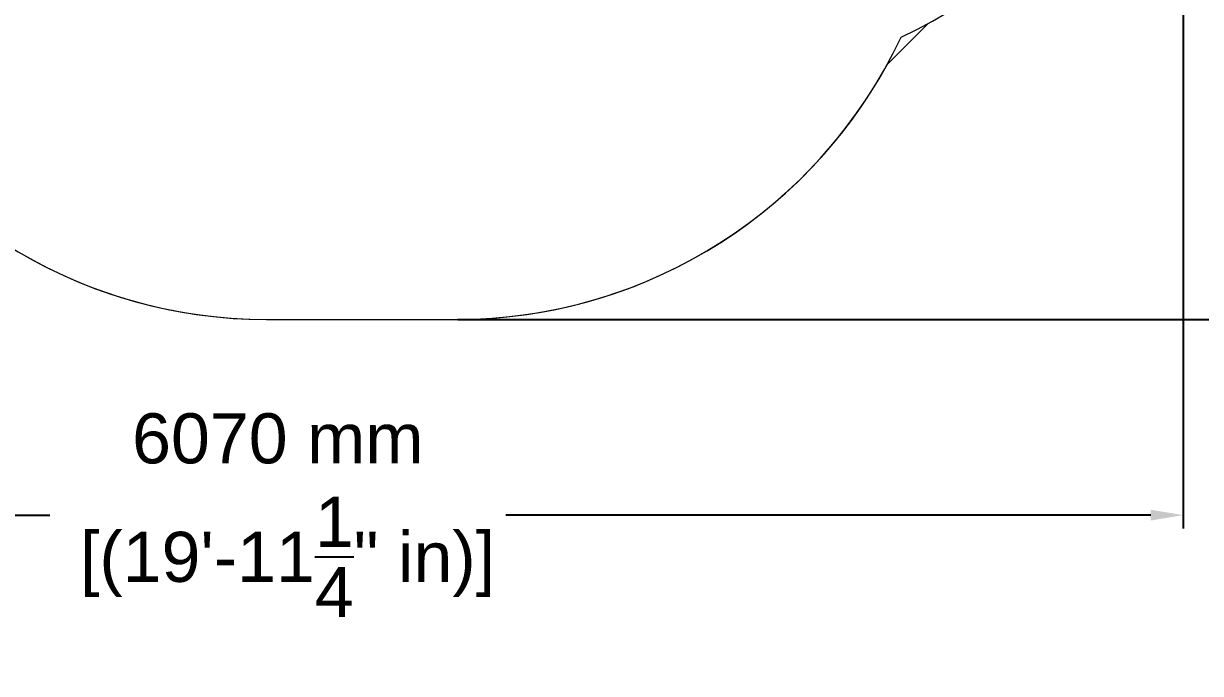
# Model space of a CAD drawing. Extents: x -5037 to 5384, y -4346 to 5633.
# Drawn here: x -1236 to 3114, y -4346 to -1946 of the extents above; entities that cross this region are included whole.
import ezdxf

# ---------------------------------------------------------------- set-up
doc = ezdxf.new("R2010")
doc.units = 0
doc.header["$LTSCALE"] = 5
doc.header["$PDMODE"] = 33
doc.header["$PDSIZE"] = 20
doc.layers.get('Defpoints').update_dxf_attribs({"linetype": 'CONTINUOUS'})
doc.layers.add('Lg_area', color=4, linetype='CONTINUOUS')
doc.layers.add('Lg_dim', color=7, linetype='CONTINUOUS')
doc.styles.add('LG1', font='arial.ttf', dxfattribs={"height": 185})
doc.dimstyles.new('LG_DIM', dxfattribs={"dimtxt": 185, "dimasz": 120, "dimexe": 50, "dimexo": 1, "dimgap": 50, "dimtad": 0, "dimtih": 1, "dimtoh": 1, "dimdec": 0, "dimrnd": 10, "dimdsep": 46, "dimtxsty": 'LG1', "dimcen": 2.5, "dimclrt": 4, "dimadec": 4, "dimazin": 0, "dimtfac": 1, "dimtdec": 0, "dimtmove": 0, "dimatfit": 3, "dimfxl": 1, "dimtolj": 1, "dimtzin": 0, "dimarcsym": 0})

# ---------------------------------------------------------------- blocks, each defined once
blk = doc.blocks.new('*D4')
at = {"layer": 'Defpoints', "color": 0, "transparency": 16777216}
for p in [(-3021.5, -355.6), (3050.1, -354.6), (3050.1, -3761.6)]:
    blk.add_point(p, dxfattribs=at)
at = {"layer": 'Lg_dim', "color": 0, "lineweight": -2, "transparency": 16777216}
for p, q in [((-3021.5, -356.6), (-3021.5, -3811.6)), ((3050.1, -355.6), (3050.1, -3811.6)), ((-2901.5, -3761.6), (-1139.3, -3761.6)), ((2930.1, -3761.6), (546.8, -3761.6))]:
    blk.add_line(p, q, dxfattribs=at)
at = {"layer": 'Lg_dim', "color": 0, "transparency": 16777216}
for points in [[(-2901.5, -3741.6), (-2901.5, -3781.6), (-3021.5, -3761.6)], [(2930.1, -3741.6), (2930.1, -3781.6), (3050.1, -3761.6)]]:
    blk.add_solid(points, dxfattribs=at)
at = {"layer": 'Lg_dim', "color": 4, "transparency": 16777216, "insert": (-296.3, -3761.6), "char_height": 185, "attachment_point": 5, "style": 'LG1'}
blk.add_mtext('\\A1;6070 mm\\P [(19\'-11{\\H1.000000x;\\S1/4;}" in)]', dxfattribs=at)
blk = doc.blocks.new('*D5')
at = {"layer": 'Defpoints', "color": 0, "transparency": 16777216}
for p in [(365.8, 3056.6), (366.8, -3038.9), (4599.4, -3038.9)]:
    blk.add_point(p, dxfattribs=at)
at = {"layer": 'Lg_dim', "color": 0, "lineweight": -2, "transparency": 16777216}
for p, q in [((366.8, 3056.6), (4649.4, 3056.6)), ((4599.4, 2936.6), (4599.4, 561.6)), ((4599.4, -2918.9), (4599.4, -341.5)), ((367.8, -3038.9), (4649.4, -3038.9))]:
    blk.add_line(p, q, dxfattribs=at)
at = {"layer": 'Lg_dim', "color": 0, "transparency": 16777216}
for points in [[(4579.4, 2936.6), (4619.4, 2936.6), (4599.4, 3056.6)], [(4579.4, -2918.9), (4619.4, -2918.9), (4599.4, -3038.9)]]:
    blk.add_solid(points, dxfattribs=at)
at = {"layer": 'Lg_dim', "color": 4, "transparency": 16777216, "insert": (4599.4, 110), "char_height": 185, "attachment_point": 5, "style": 'LG1'}
blk.add_mtext('\\A1;6100 mm\\P [(20\'-0{\\H1.000000x;\\S3/16;}" in)]', dxfattribs=at)

msp = doc.modelspace()

# ---------------------------------------------------------------- linework, layer by layer
at = {"layer": 'Lg_area', "linetype": 'Continuous', "lineweight": 0}
for p, q in [((2107.1, -1945.6), (1956.5, -2096.2)), ((-337.7, -3038.8), (365.3, -3038.8))]:
    msp.add_line(p, q, dxfattribs=at)
at = {"layer": 'Lg_area', "color": 83, "linetype": 'Continuous', "lineweight": 0}
msp.add_line((-337.7, -3038.8), (365.3, -3038.8), dxfattribs=at)
for centre, start, end in [((1235.3, -354.8), 295.1761, 0), ((-337.7, -1224.8), 205.1536, 270), ((365.3, -1224.8), 270, 334.8239)]:
    msp.add_arc(centre, 1814, start, end, dxfattribs=at)
at = {"layer": 'Lg_area', "linetype": 'Continuous', "lineweight": 0}
for centre, start, end in [((-337.7, -1224.5), 208.7115, 270), ((365.3, -1224.5), 270, 331.2846)]:
    msp.add_arc(centre, 1814.3, start, end, dxfattribs=at)

# ---------------------------------------------------------------- dimensions: what is measured, and where the dimension line sits
at = {"layer": 'Lg_dim'}
dim = msp.add_linear_dim(base=(4599.396, -3038.914), p1=(365.8089, 3056.5891), p2=(366.8089, -3038.914), angle=90, dimstyle='LG_DIM', override={"dimpost": ' mm\\X'}, dxfattribs=at)
dim.commit()
dim.dimension.update_dxf_attribs({"geometry": '*D5', "text_midpoint": (4599.396, 110.0486), "dimtype": 160})
dim = msp.add_linear_dim(base=(3050.1, -3761.6), p1=(-3021.5, -355.6), p2=(3050.1, -354.6), dimstyle='LG_DIM', override={"dimpost": ' mm\\X'}, dxfattribs=at)
dim.commit()
dim.dimension.update_dxf_attribs({"geometry": '*D4', "text_midpoint": (-296.3, -3761.6), "dimtype": 160})

doc.saveas('drawing.dxf')
